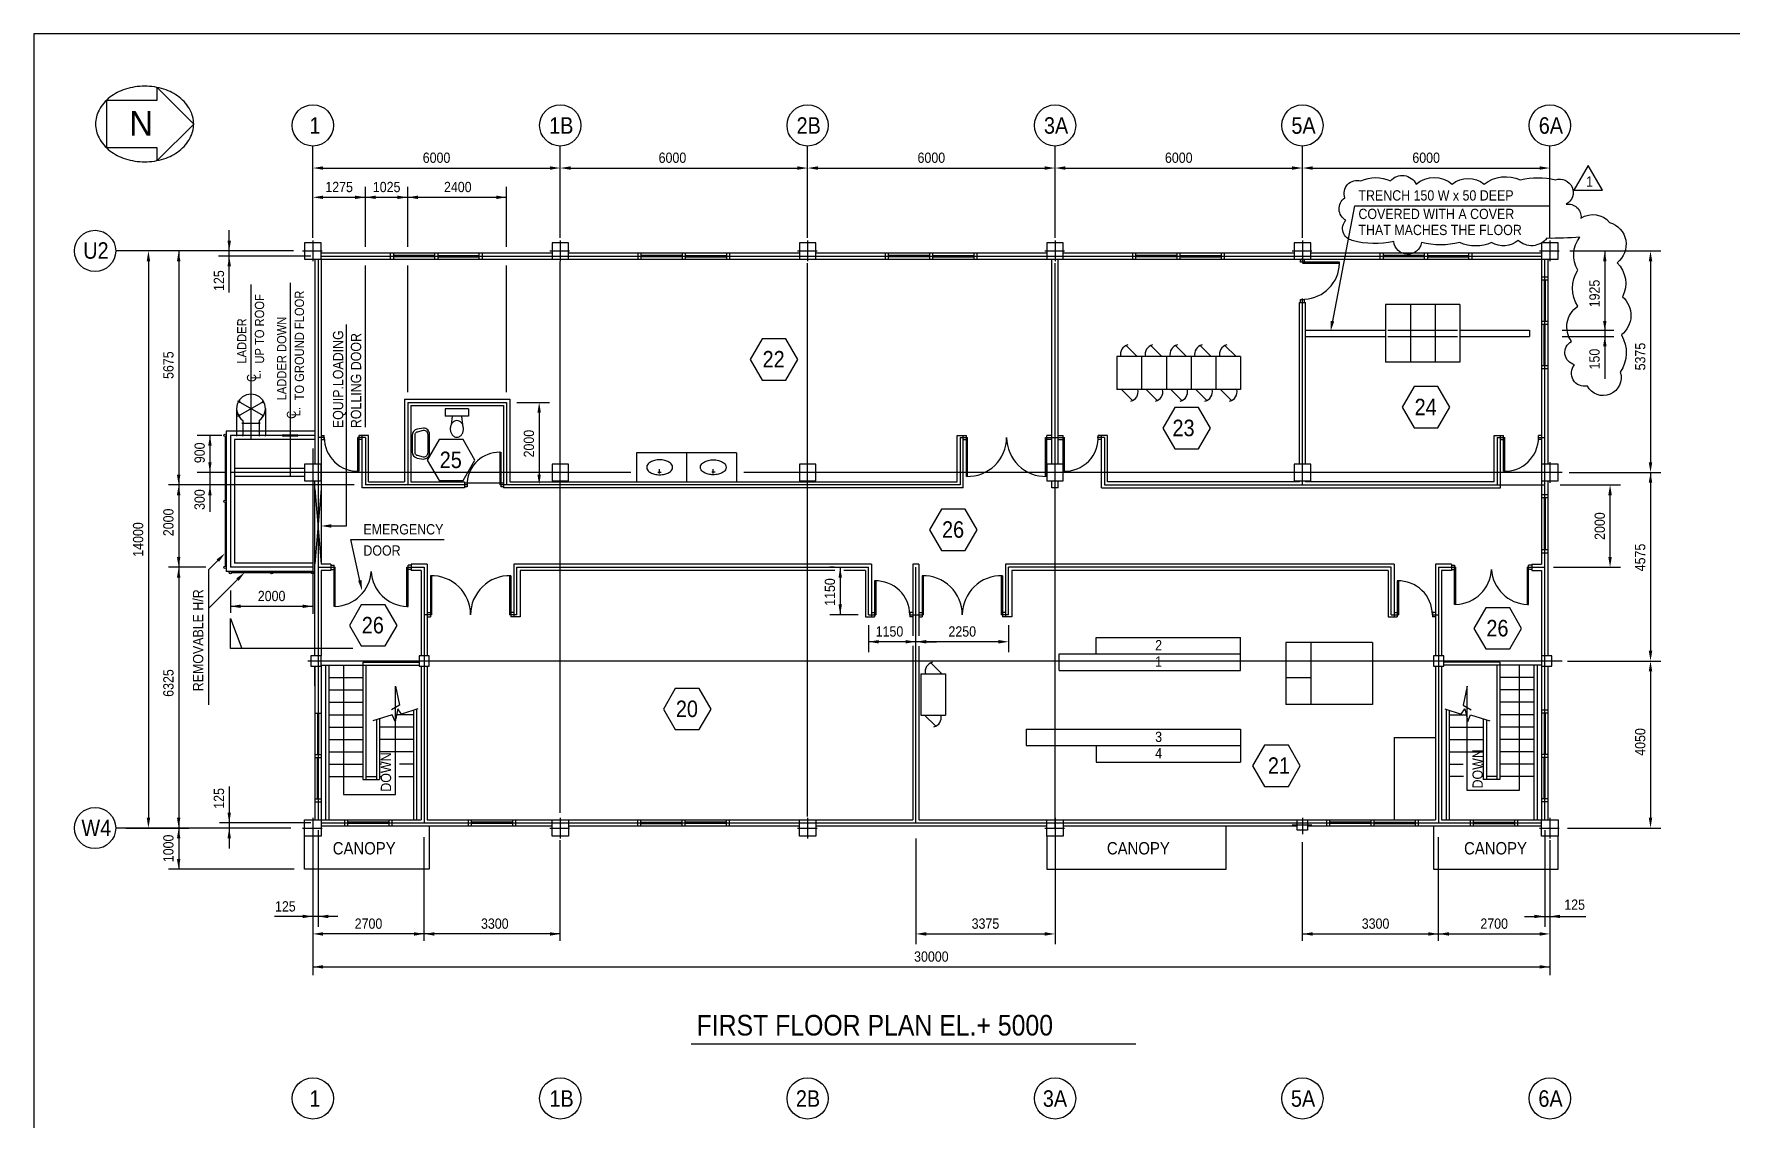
# Model space of a CAD drawing. Extents: x 300 to 83919, y 300 to 58945.
# Drawn here: x 300 to 41459, y 32621 to 58945 of the extents above; entities that cross this region are included whole.
import ezdxf
from ezdxf.enums import TextEntityAlignment as Align

# ---------------------------------------------------------------- set-up
doc = ezdxf.new("R2010")
doc.units = 0
doc.header["$LTSCALE"] = 1000
for name, pattern in [('CENTER', [0]), ('CENTER2', [0]), ('HIDDEN', [0]), ('PHANTOM', [0])]:
    doc.linetypes.add(name, pattern=pattern)
doc.layers.get('0').update_dxf_attribs({"linetype": 'CONTINUOUS'})
for name, color, linetype in [('AS', 6, 'CENTER'), ('COL', 4, 'CONTINUOUS'), ('DIM', 2, 'CONTINUOUS'), ('DN', 4, 'CONTINUOUS'), ('FORM', 1, 'CONTINUOUS')]:
    doc.layers.add(name, color=color, linetype=linetype)

msp = doc.modelspace()

# ---------------------------------------------------------------- linework, layer by layer
at = {"color": 0}
for p, q in [((7264, 53631), (12864, 53631)), ((8951, 53481), (8951, 53631)), ((9026, 53481), (9026, 53631)), ((10026, 53571), (9026, 53571)), ((10026, 53541), (9026, 53541)), ((10026, 53481), (10026, 53631)), ((10101, 53481), (10101, 53631)), ((10101, 53571), (11101, 53571)), ((10101, 53541), (11101, 53541)), ((11101, 53481), (11101, 53631)), ((11176, 53481), (11176, 53631)), ((13264, 53631), (18864, 53631)), ((14951, 53481), (14951, 53631)), ((15026, 53481), (15026, 53631)), ((16026, 53571), (15026, 53571)), ((16026, 53541), (15026, 53541)), ((16026, 53481), (16026, 53631)), ((16101, 53481), (16101, 53631)), ((16101, 53571), (17101, 53571)), ((16101, 53541), (17101, 53541)), ((17101, 53481), (17101, 53631)), ((17176, 53481), (17176, 53631)), ((19264, 53631), (24864, 53631)), ((20951, 53481), (20951, 53631)), ((21026, 53481), (21026, 53631)), ((22026, 53571), (21026, 53571)), ((22026, 53541), (21026, 53541)), ((22026, 53481), (22026, 53631)), ((22101, 53481), (22101, 53631)), ((22101, 53571), (23101, 53571)), ((22101, 53541), (23101, 53541)), ((23101, 53481), (23101, 53631)), ((23176, 53481), (23176, 53631)), ((25264, 53631), (30864, 53631)), ((26951, 53481), (26951, 53631)), ((27026, 53481), (27026, 53631)), ((28026, 53571), (27026, 53571)), ((28026, 53541), (27026, 53541)), ((28026, 53481), (28026, 53631)), ((28101, 53481), (28101, 53631)), ((28101, 53571), (29101, 53571)), ((28101, 53541), (29101, 53541)), ((29101, 53481), (29101, 53631)), ((29176, 53481), (29176, 53631)), ((31264, 53631), (36864, 53631)), ((32951, 53481), (32951, 53631)), ((33026, 53481), (33026, 53631)), ((34026, 53571), (33026, 53571)), ((34026, 53541), (33026, 53541)), ((34026, 53481), (34026, 53631)), ((34101, 53481), (34101, 53631)), ((34101, 53571), (35101, 53571)), ((34101, 53541), (35101, 53541)), ((35101, 53481), (35101, 53631)), ((35176, 53481), (35176, 53631)), ((7114, 53481), (7114, 48506)), ((7264, 53481), (7264, 46081)), ((7264, 53481), (12864, 53481)), ((13264, 53481), (18864, 53481)), ((19264, 53481), (24864, 53481)), ((24989, 48506), (24989, 53481)), ((25139, 48506), (25139, 53481)), ((25264, 53481), (30864, 53481)), ((31014, 53406), (31014, 53481)), ((31964, 53406), (31014, 53406)), ((31964, 53376), (31064, 53376)), ((31114, 53406), (31114, 53481)), ((31264, 53481), (36864, 53481)), ((31964, 53376), (31964, 53406)), ((36864, 53481), (36864, 46081)), ((37014, 53481), (37014, 48506)), ((37014, 53043), (36864, 53043)), ((37014, 52968), (36864, 52968)), ((36924, 52968), (36924, 51968)), ((36954, 52968), (36954, 51968)), ((30989, 52431), (31139, 52431)), ((30989, 48506), (30989, 52431)), ((31014, 52431), (31014, 52506)), ((31014, 52506), (31114, 52506)), ((31114, 52431), (31114, 52506)), ((31139, 48506), (31139, 52431)), ((33082, 52381), (33082, 50981)), ((34882, 52381), (33082, 52381)), ((33682, 52381), (33682, 50981)), ((34282, 52381), (34282, 50981)), ((34882, 52381), (34882, 50981)), ((37014, 51968), (36864, 51968)), ((37014, 51893), (36864, 51893)), ((36924, 50893), (36924, 51893)), ((36954, 50893), (36954, 51893)), ((31139, 51756), (33082, 51756)), ((31139, 51606), (33082, 51606)), ((34882, 51756), (36567, 51756)), ((34882, 51606), (36567, 51606)), ((36567, 51756), (36567, 51606)), ((29564, 51118), (26564, 51118)), ((26564, 51118), (26564, 50318)), ((27053, 51118), (26785, 51386)), ((27164, 51118), (27164, 50318)), ((27653, 51118), (27385, 51386)), ((27764, 51118), (27764, 50318)), ((28253, 51118), (27985, 51386)), ((28364, 51118), (28364, 50318)), ((28853, 51118), (28585, 51386)), ((28964, 51118), (28964, 50318)), ((29453, 51118), (29185, 51386)), ((29564, 51118), (29564, 50318)), ((34882, 50981), (33082, 50981)), ((37014, 50893), (36864, 50893)), ((37014, 50818), (36864, 50818)), ((29564, 50318), (26564, 50318)), ((26675, 50318), (26942, 50050)), ((27275, 50318), (27542, 50050)), ((27875, 50318), (28142, 50050)), ((28475, 50318), (28742, 50050)), ((29075, 50318), (29342, 50050)), ((9289, 50081), (9289, 48081)), ((9289, 50081), (11839, 50081)), ((9439, 49931), (9439, 48081)), ((9439, 49931), (11689, 49931)), ((10276, 49853), (10276, 49676)), ((10838, 49853), (10276, 49853)), ((10838, 49853), (10838, 49676)), ((11689, 49931), (11689, 47931)), ((11839, 50081), (11839, 48081)), ((10838, 49676), (10276, 49676)), ((10441, 49676), (10418, 49464)), ((10672, 49676), (10695, 49464)), ((4964, 49306), (4964, 45906)), ((7114, 49306), (4964, 49306)), ((6374, 49218), (6654, 49218)), ((6374, 49193), (6654, 49193)), ((7264, 49206), (7339, 49206)), ((7264, 49106), (7339, 49106)), ((7339, 49106), (7339, 49206)), ((8159, 48336), (8159, 49156)), ((8189, 48336), (8189, 49206)), ((8264, 49206), (8189, 49206)), ((8264, 49106), (8189, 49106)), ((8264, 47931), (8264, 49206)), ((8414, 49206), (8264, 49206)), ((8414, 48081), (8414, 49206)), ((22689, 48081), (22689, 49206)), ((22689, 49206), (22839, 49206)), ((22839, 47931), (22839, 49206)), ((22839, 49206), (22914, 49206)), ((22839, 49106), (22914, 49106)), ((22914, 48211), (22914, 49206)), ((22944, 48211), (22944, 49156)), ((24834, 48211), (24834, 49156)), ((24864, 48211), (24864, 49206)), ((24989, 49206), (24864, 49206)), ((24989, 49106), (24864, 49106)), ((25139, 49206), (25264, 49206)), ((25139, 49106), (25264, 49106)), ((25264, 48336), (25264, 49206)), ((25264, 49106), (25264, 49206)), ((25294, 48336), (25294, 49156)), ((26189, 49206), (26112, 49206)), ((26189, 49106), (26114, 49106)), ((26189, 47931), (26189, 49206)), ((26339, 49206), (26189, 49206)), ((26339, 48081), (26339, 49206)), ((35714, 48081), (35714, 49206)), ((35714, 49206), (35864, 49206)), ((35864, 47931), (35864, 49206)), ((35864, 49206), (35939, 49206)), ((35864, 49106), (35939, 49106)), ((35939, 48336), (35939, 49206)), ((35969, 48336), (35969, 49156)), ((36789, 49106), (36789, 49206)), ((36864, 49206), (36789, 49206)), ((36864, 49106), (36789, 49106)), ((11596, 48798), (11596, 48006)), ((11596, 48798), (11623, 48798)), ((11623, 48798), (11623, 47962)), ((17337, 48783), (14914, 48783)), ((14914, 48783), (14914, 48081)), ((16125, 48783), (16125, 48081)), ((17337, 48783), (17337, 48081)), ((15431, 48311), (15514, 48311)), ((15475, 48283), (15475, 48385)), ((16820, 48311), (16737, 48311)), ((16776, 48283), (16776, 48385)), ((7114, 43856), (7114, 48106)), ((10738, 47931), (8264, 47931)), ((8414, 48081), (9289, 48081)), ((9439, 48081), (10738, 48081)), ((10738, 48081), (10738, 47931)), ((11596, 48050), (10738, 48050)), ((10804, 47962), (10738, 47962)), ((10804, 48072), (10804, 47962)), ((11689, 48050), (11623, 48050)), ((11689, 47962), (11623, 47962)), ((22839, 47931), (11689, 47931)), ((11839, 48081), (22689, 48081)), ((24989, 47931), (24989, 48106)), ((25139, 47931), (24989, 47931)), ((25139, 47931), (25139, 48106)), ((26189, 47931), (35864, 47931)), ((30989, 48081), (26339, 48081)), ((30989, 48081), (30989, 48106)), ((31139, 48081), (31139, 48106)), ((35714, 48081), (31139, 48081)), ((37014, 47767), (36864, 47767)), ((37014, 48106), (37014, 43856)), ((37014, 47692), (36864, 47692)), ((36924, 47692), (36924, 46427)), ((36954, 47692), (36954, 46427)), ((37014, 46427), (36864, 46427)), ((37014, 46352), (36864, 46352)), ((7064, 45906), (4964, 45906)), ((7503, 46081), (7264, 46081)), ((7264, 45931), (7264, 43856)), ((7503, 45931), (7264, 45931)), ((7503, 46081), (7503, 45931)), ((7503, 46056), (7578, 46056)), ((7503, 45956), (7578, 45956)), ((7578, 45056), (7578, 46056)), ((7608, 45056), (7608, 46006)), ((9345, 45056), (9345, 46006)), ((9375, 45056), (9375, 46056)), ((9450, 46056), (9375, 46056)), ((9450, 45956), (9375, 45956)), ((9450, 46081), (9450, 45931)), ((9839, 46081), (9450, 46081)), ((9689, 45931), (9450, 45931)), ((9689, 45931), (9689, 43856)), ((9839, 46081), (9839, 43856)), ((9914, 45800), (9914, 44806)), ((9944, 45801), (9944, 44856)), ((11834, 45801), (11834, 44856)), ((11864, 45800), (11864, 44806)), ((20614, 46081), (11939, 46081)), ((11939, 46081), (11939, 44806)), ((12089, 45931), (12089, 44806)), ((19724, 45931), (12089, 45931)), ((20464, 45931), (19940, 45931)), ((20464, 45931), (20464, 44806)), ((20614, 46081), (20614, 44806)), ((21614, 46081), (21614, 44341)), ((21764, 46081), (21614, 46081)), ((21764, 46081), (21764, 44341)), ((21839, 45800), (21839, 44806)), ((21869, 45801), (21869, 44856)), ((23759, 45801), (23759, 44856)), ((23789, 45800), (23789, 44806)), ((33289, 46081), (23864, 46081)), ((23864, 46081), (23864, 44806)), ((33139, 45931), (24014, 45931)), ((24014, 45931), (24014, 44806)), ((33139, 45931), (33139, 44806)), ((33289, 46081), (33289, 44806)), ((34289, 46081), (34289, 43856)), ((34678, 46081), (34289, 46081)), ((34439, 45931), (34439, 43856)), ((34678, 45931), (34439, 45931)), ((34678, 46081), (34678, 45931)), ((34678, 46056), (34753, 46056)), ((34678, 45956), (34753, 45956)), ((34753, 45106), (34753, 46056)), ((34753, 46056), (34753, 45956)), ((34783, 45106), (34783, 46006)), ((36520, 45106), (36520, 46006)), ((36550, 45106), (36550, 46056)), ((36625, 46056), (36550, 46056)), ((36625, 45956), (36550, 45956)), ((36625, 46081), (36864, 46081)), ((36625, 46081), (36625, 45931)), ((36625, 45931), (36864, 45931)), ((36864, 45931), (36864, 43856)), ((20689, 45675), (20689, 44806)), ((20719, 45676), (20719, 44856)), ((33364, 45675), (33364, 44806)), ((33394, 45676), (33394, 44856)), ((7608, 45056), (7578, 45056)), ((9345, 45056), (9375, 45056)), ((9839, 44906), (9914, 44906)), ((11939, 44906), (11864, 44906)), ((20614, 44906), (20689, 44906)), ((21614, 44906), (21539, 44906)), ((21539, 44906), (21539, 44806)), ((21764, 44906), (21839, 44906)), ((23864, 44906), (23789, 44906)), ((33289, 44906), (33364, 44906)), ((34214, 44906), (34214, 44806)), ((34289, 44906), (34214, 44906)), ((34783, 45106), (34753, 45106)), ((36520, 45106), (36550, 45106)), ((9839, 44806), (9914, 44806)), ((11939, 44806), (11864, 44806)), ((12089, 44806), (11939, 44806)), ((20464, 44806), (20614, 44806)), ((20614, 44806), (20689, 44806)), ((21614, 44806), (21539, 44806)), ((21764, 44806), (21839, 44806)), ((23864, 44806), (23789, 44806)), ((24014, 44806), (23864, 44806)), ((33139, 44806), (33289, 44806)), ((33289, 44806), (33364, 44806)), ((34289, 44806), (34214, 44806)), ((21614, 44100), (21614, 39881)), ((21764, 44096), (21764, 39881)), ((26064, 44306), (29564, 44306)), ((26064, 43906), (26064, 44306)), ((29564, 43506), (29564, 44306)), ((32764, 44178), (30664, 44178)), ((30664, 44178), (30664, 42678)), ((31264, 44178), (31264, 42678)), ((32764, 44178), (32764, 42678)), ((7264, 43631), (9639, 43631)), ((7374, 43631), (7374, 39881)), ((7449, 43631), (7449, 39881)), ((8274, 43706), (8274, 40856)), ((8274, 43706), (9639, 43706)), ((8349, 43631), (8349, 40856)), ((22318, 43418), (22051, 43686)), ((25164, 43506), (25164, 43906)), ((25164, 43906), (29564, 43906)), ((35854, 43706), (34489, 43706)), ((36864, 43631), (34489, 43631)), ((35779, 43631), (35779, 40856)), ((35854, 43706), (35854, 40856)), ((36679, 43631), (36679, 39881)), ((36754, 43631), (36754, 39881)), ((7114, 43606), (7114, 39881)), ((7114, 43131), (7114, 43606)), ((7264, 43606), (7264, 39881)), ((7449, 43331), (8274, 43331)), ((9689, 43606), (9689, 39881)), ((9839, 43606), (9839, 39881)), ((21810, 43418), (22410, 43418)), ((21810, 43418), (21810, 42418)), ((22410, 43418), (22410, 42418)), ((25164, 43506), (29564, 43506)), ((31264, 43328), (30664, 43328)), ((34289, 43606), (34289, 39881)), ((34439, 43606), (34439, 39881)), ((36679, 43331), (35854, 43331)), ((36864, 43606), (36864, 39881)), ((37014, 43606), (37014, 39881)), ((7449, 43031), (8274, 43031)), ((36679, 43031), (35854, 43031)), ((7114, 42468), (7264, 42468)), ((7174, 42468), (7174, 41468)), ((7204, 42468), (7204, 41468)), ((7449, 42731), (8274, 42731)), ((7449, 42431), (8274, 42431)), ((9504, 42431), (9092, 42431)), ((9504, 42537), (9504, 39881)), ((9579, 42562), (9579, 39881)), ((21810, 42418), (22410, 42418)), ((21901, 42418), (22169, 42150)), ((32764, 42678), (30664, 42678)), ((34549, 42562), (34549, 39881)), ((34624, 42537), (34624, 39881)), ((34624, 42431), (35036, 42431)), ((36679, 42731), (35854, 42731)), ((36679, 42431), (35854, 42431)), ((37014, 42543), (36864, 42543)), ((37014, 42468), (36864, 42468)), ((36924, 42468), (36924, 41468)), ((36954, 42468), (36954, 41468)), ((7449, 42131), (8274, 42131)), ((8604, 42309), (8604, 40856)), ((8679, 42332), (8679, 40856)), ((9504, 42131), (8679, 42131)), ((24364, 42081), (29564, 42081)), ((24364, 42081), (24364, 41681)), ((29564, 42081), (29564, 41281)), ((34624, 42131), (35449, 42131)), ((35449, 42332), (35449, 40856)), ((35524, 42309), (35524, 40856)), ((36679, 42131), (35854, 42131)), ((7449, 41831), (8274, 41831)), ((9504, 41831), (8679, 41831)), ((24364, 41681), (29564, 41681)), ((26064, 41681), (26064, 41281)), ((33289, 41881), (33289, 39881)), ((33289, 41881), (34289, 41881)), ((34624, 41831), (35449, 41831)), ((36679, 41831), (35854, 41831)), ((7114, 41468), (7264, 41468)), ((7114, 41393), (7264, 41393)), ((7174, 40393), (7174, 41393)), ((7204, 40393), (7204, 41393)), ((7449, 41531), (8274, 41531)), ((7449, 41231), (8274, 41231)), ((9504, 41531), (8679, 41531)), ((8727, 41231), (8679, 41231)), ((9504, 41231), (9163, 41231)), ((26064, 41281), (29564, 41281)), ((34624, 41531), (35449, 41531)), ((34624, 41231), (34962, 41231)), ((35408, 41231), (35449, 41231)), ((36679, 41531), (35854, 41531)), ((36679, 41231), (35854, 41231)), ((37014, 41468), (36864, 41468)), ((37014, 41393), (36864, 41393)), ((36924, 40393), (36924, 41393)), ((36954, 40393), (36954, 41393)), ((7449, 40931), (8274, 40931)), ((8274, 40856), (8679, 40856)), ((8349, 40931), (8604, 40931)), ((8679, 40931), (8724, 40931)), ((9152, 40931), (9504, 40931)), ((34971, 40931), (34624, 40931)), ((35449, 40931), (35408, 40931)), ((35854, 40856), (35449, 40856)), ((35779, 40931), (35524, 40931)), ((36679, 40931), (35854, 40931)), ((7114, 40393), (7264, 40393)), ((37014, 40393), (36864, 40393)), ((7114, 40318), (7264, 40318)), ((37014, 40318), (36864, 40318)), ((7264, 39881), (9689, 39881)), ((7264, 39731), (12864, 39731)), ((7839, 39731), (7839, 39881)), ((7914, 39731), (7914, 39881)), ((8914, 39821), (7914, 39821)), ((8914, 39791), (7914, 39791)), ((8914, 39731), (8914, 39881)), ((8989, 39731), (8989, 39881)), ((9839, 39881), (12864, 39881)), ((10839, 39731), (10839, 39881)), ((10914, 39731), (10914, 39881)), ((11914, 39821), (10914, 39821)), ((11914, 39791), (10914, 39791)), ((11914, 39731), (11914, 39881)), ((11989, 39731), (11989, 39881)), ((13264, 39881), (18864, 39881)), ((13264, 39731), (18864, 39731)), ((14947, 39731), (14947, 39881)), ((15022, 39731), (15022, 39881)), ((15022, 39821), (16022, 39821)), ((15022, 39791), (16022, 39791)), ((16022, 39731), (16022, 39881)), ((16097, 39731), (16097, 39881)), ((17097, 39821), (16097, 39821)), ((17097, 39791), (16097, 39791)), ((17097, 39731), (17097, 39881)), ((17172, 39731), (17172, 39881)), ((19264, 39881), (21614, 39881)), ((19264, 39731), (24864, 39731)), ((21764, 39881), (24864, 39881)), ((25264, 39881), (30939, 39881)), ((25264, 39731), (30939, 39731)), ((31189, 39881), (34289, 39881)), ((31189, 39731), (36864, 39731)), ((31657, 39731), (31657, 39881)), ((31732, 39731), (31732, 39881)), ((32732, 39821), (31732, 39821)), ((32732, 39791), (31732, 39791)), ((32732, 39731), (32732, 39881)), ((32807, 39731), (32807, 39881)), ((32807, 39821), (33807, 39821)), ((32807, 39791), (33807, 39791)), ((33807, 39731), (33807, 39881)), ((33882, 39731), (33882, 39881)), ((34439, 39881), (36864, 39881)), ((35139, 39731), (35139, 39881)), ((35214, 39731), (35214, 39881)), ((35214, 39821), (36214, 39821)), ((35214, 39791), (36214, 39791)), ((36214, 39731), (36214, 39881)), ((36289, 39731), (36289, 39881))]:
    msp.add_line(p, q, dxfattribs=at)
at = {"color": 0, "linetype": 'HIDDEN'}
for p, q in [((33136, 51756), (34824, 51756)), ((33136, 51606), (34824, 51606)), ((5880, 49673), (5248, 50038)), ((5248, 49673), (5880, 50038)), ((5164, 49106), (5164, 46106)), ((7114, 49106), (5164, 49106)), ((6864, 48406), (5164, 48406)), ((6864, 48206), (5164, 48206)), ((7064, 46106), (5164, 46106))]:
    msp.add_line(p, q, dxfattribs=at)
at = {"color": 0, "linetype": 'CENTER2'}
for p, q in [((4934, 49176), (4934, 47636)), ((4934, 47576), (4934, 46036)), ((5094, 45876), (7034, 45876))]:
    msp.add_line(p, q, dxfattribs=at)
at = {"color": 0}
msp.add_lwpolyline([(37993, 55755), (37646, 55155), (38339, 55155)], close=True, dxfattribs=at)
for points in [[(37973, 50404, -0.720913), (37663, 50920, -0.681987), (37586, 51487, -0.414411), (37740, 52338, -0.296908), (37740, 53214, -0.31078), (37792, 54013, -0.021714), (36992, 53987, -0.440783), (36296, 53936, -0.322667), (35651, 53884, -0.214491), (34877, 53884, -0.120188), (33949, 53884, -0.881508), (33278, 53910, -0.128754), (32272, 53936, -0.592503), (32118, 54425, -0.56311), (32092, 54967, -0.612438), (32479, 55379, -0.232198), (33201, 55379, -0.543335), (33820, 55302, -0.362717), (34697, 55302, -0.355725), (35471, 55302, -0.281177), (36348, 55405, -0.123933), (37199, 55405, -0.925204), (37457, 54812, 4.016388)], [(37457, 54812, -0.502385), (37818, 54477, -0.379286), (38514, 54374, -0.610315), (38695, 53394, -0.330073), (38824, 52570, -0.470892), (38798, 51642, -0.29153), (38772, 50740, -0.91797), (37973, 50404, -0.245949)], [(5274, 50052), (5292, 50042, 0.0312), (5267, 49998), (5249, 50008)], [(5854, 50052), (5836, 50042, -0.0312), (5861, 49998), (5879, 50008)], [(5274, 49659), (5292, 49669, -0.0312), (5267, 49713), (5249, 49703)], [(5854, 49659), (5836, 49669, 0.0312), (5861, 49713), (5879, 49703)], [(9546, 49241, -0.293725), (9606, 49296), (9745, 49336, -0.414214), (9850, 49231), (9850, 48781, -0.414214), (9745, 48676), (9606, 48715, -0.293725), (9546, 48770), (9546, 49241)]]:
    msp.add_lwpolyline(points, format="xyb", dxfattribs=at)
for points in [[(10716, 49363, 0.078773), (10704, 49443, 0.088026), (10670, 49507, 0.105317), (10616, 49551, 0.121958), (10557, 49566, 0.121958), (10498, 49551, 0.105317), (10444, 49507, 0.088026), (10410, 49443, 0.078773), (10397, 49363, 0.078773), (10410, 49283, 0.088026), (10444, 49219, 0.105317), (10498, 49175, 0.121958), (10557, 49160, 0.121958), (10616, 49175, 0.105317), (10670, 49219, 0.088026), (10704, 49283, 0.078773)], [(9745, 49381), (9596, 49355, 0.36571), (9471, 49207), (9471, 48804, 0.36571), (9596, 48656), (9745, 48631, 0.414214), (9895, 48781), (9895, 49231, 0.414214)], [(15475, 48613, 0.05879), (15350, 48598, 0.072376), (15254, 48560, 0.106624), (15183, 48495, 0.15677), (15162, 48432, 0.15677), (15183, 48369, 0.106624), (15254, 48304, 0.072376), (15350, 48266, 0.05879), (15475, 48251, 0.05879), (15601, 48266, 0.072376), (15696, 48304, 0.106624), (15767, 48369, 0.15677), (15788, 48432, 0.15677), (15767, 48495, 0.106624), (15696, 48560, 0.072376), (15601, 48598, 0.05879)], [(16776, 48613, -0.05879), (16901, 48598, -0.072376), (16997, 48560, -0.106624), (17068, 48495, -0.15677), (17089, 48432, -0.15677), (17068, 48369, -0.106624), (16997, 48304, -0.072376), (16901, 48266, -0.05879), (16776, 48251, -0.05879), (16650, 48266, -0.072376), (16555, 48304, -0.106624), (16483, 48369, -0.15677), (16463, 48432, -0.15677), (16483, 48495, -0.106624), (16555, 48560, -0.072376), (16650, 48598, -0.05879)]]:
    msp.add_lwpolyline(points, format="xyb", close=True, dxfattribs=at)
for points in [[(9607, 42571), (9217, 42442), (9122, 42571), (9057, 42269), (8991, 42427), (8519, 42283)], [(34521, 42571), (34910, 42442), (35006, 42571), (35071, 42269), (35137, 42427), (35609, 42283)], [(9889, 39731), (9889, 38681), (6864, 38681), (6864, 39481)], [(24864, 39481), (24864, 38681), (29214, 38681), (29214, 39731)], [(34239, 39731), (34239, 38681), (37264, 38681), (37264, 39481)]]:
    msp.add_lwpolyline(points, dxfattribs=at)
for centre in [(4934, 49206), (4934, 47606), (4934, 46006), (5064, 45876), (6064, 45876), (7064, 45876)]:
    msp.add_circle(centre, 30, dxfattribs=at)
for centre, radius, start, end in [((31064, 53406), 900, 273.1847, 358.0898), ((26886, 51171), 237, 103.6592, 192.8142), ((27486, 51171), 237, 103.6592, 192.8142), ((28086, 51171), 237, 103.6592, 192.8142), ((28686, 51171), 237, 103.6592, 192.8142), ((29286, 51171), 237, 103.6592, 192.8142), ((26842, 50265), 237, 283.6592, 12.8142), ((27442, 50265), 237, 283.6592, 12.8142), ((28042, 50265), 237, 283.6592, 12.8142), ((28642, 50265), 237, 283.6592, 12.8142), ((29242, 50265), 237, 283.6592, 12.8142), ((8159, 49156), 820, 180, 272.0967), ((22944, 49156), 945, 268.1808, 0), ((24834, 49156), 945, 180, 271.8192), ((25294, 49156), 820, 267.9033, 3.4958), ((35969, 49156), 820, 267.9033, 360), ((11596, 48006), 792, 90, 175.2198), ((7578, 45956), 900, 271.9102, 356.8153), ((9375, 45956), 900, 183.1847, 268.0898), ((9944, 44856), 945, 360, 91.8192), ((11834, 44856), 945, 88.1808, 180), ((21869, 44856), 945, 360, 91.8192), ((23759, 44856), 945, 88.1808, 180), ((34753, 46006), 900, 271.9102, 356.8153), ((36550, 46006), 900, 183.1847, 268.0898), ((20719, 44856), 820, 0, 92.0967), ((33394, 44856), 820, 0, 92.0967), ((22151, 43471), 237, 103.6592, 192.8142), ((22068, 42365), 237, 283.6592, 12.8142)]:
    msp.add_arc(centre, radius, start, end, dxfattribs=at)
at = {"layer": 'AS', "color": 0}
for p, q in [((7064, 53931), (7064, 53431)), ((13064, 53931), (13064, 53431)), ((19064, 53931), (19064, 53431)), ((25064, 53931), (25064, 53431)), ((31064, 53931), (31064, 53431)), ((37064, 53931), (37064, 53431)), ((37064, 53931), (37064, 53431)), ((6814, 53681), (7292, 53681)), ((7264, 53556), (36864, 53556)), ((12814, 53681), (13292, 53681)), ((18814, 53681), (19292, 53681)), ((24814, 53681), (25292, 53681)), ((30814, 53681), (31292, 53681)), ((36814, 53681), (37292, 53681)), ((36814, 53681), (37292, 53681)), ((7189, 53481), (7189, 39881)), ((13064, 40050), (13064, 53427)), ((19064, 39963), (19064, 53381)), ((25064, 39681), (25064, 53381)), ((31064, 53401), (31064, 53506)), ((36939, 39881), (36939, 53481)), ((5564, 52868), (5564, 49109)), ((6514, 52907), (6514, 48209)), ((31064, 48006), (31064, 52531)), ((5214, 49856), (5214, 49206)), ((5914, 49856), (5914, 49206)), ((9364, 50006), (9364, 48006)), ((9364, 50006), (11764, 50006)), ((11764, 50006), (11764, 48006)), ((5364, 49568), (5364, 49206)), ((5364, 49506), (5764, 49506)), ((5764, 49568), (5764, 49206)), ((7339, 49156), (7189, 49156)), ((8339, 49156), (8159, 49156)), ((8339, 49156), (8339, 48006)), ((22764, 49156), (22764, 48006)), ((22764, 49156), (22944, 49156)), ((24834, 49156), (25294, 49156)), ((26264, 49156), (26084, 49156)), ((26264, 49156), (26264, 48006)), ((35789, 49156), (35789, 48006)), ((35789, 49156), (35969, 49156)), ((36789, 49156), (36939, 49156)), ((7064, 48885), (7064, 44876)), ((14776, 48306), (5064, 48306)), ((37363, 48306), (17517, 48306)), ((37064, 48556), (37064, 48056)), ((10804, 48006), (8339, 48006)), ((22764, 48006), (11596, 48006)), ((26264, 48006), (36939, 48006)), ((7189, 46006), (7608, 46006)), ((9345, 46006), (9764, 46006)), ((9764, 46006), (9764, 39806)), ((12014, 46006), (20539, 46006)), ((12014, 44856), (12014, 46006)), ((20539, 44856), (20539, 46006)), ((21689, 39806), (21689, 46006)), ((23939, 44856), (23939, 46006)), ((33214, 46006), (23939, 46006)), ((33214, 44856), (33214, 46006)), ((34364, 46006), (34364, 39806)), ((34364, 46006), (34783, 46006)), ((36517, 46006), (36939, 46006)), ((9944, 44856), (9764, 44856)), ((12014, 44856), (11834, 44856)), ((20539, 44856), (20719, 44856)), ((21539, 44856), (21869, 44856)), ((23939, 44856), (23759, 44856)), ((33214, 44856), (33394, 44856)), ((34214, 44856), (34364, 44856)), ((37366, 43731), (6940, 43731)), ((7064, 39931), (7064, 39431)), ((13064, 39931), (13064, 39431)), ((19064, 39931), (19064, 39431)), ((25064, 39931), (25064, 39431)), ((31064, 39931), (31064, 39533)), ((37064, 39931), (37064, 39431)), ((6814, 39681), (7292, 39681)), ((7264, 39806), (36864, 39806)), ((12814, 39681), (13292, 39681)), ((18814, 39681), (19292, 39681)), ((24814, 39681), (25292, 39681)), ((30814, 39756), (31292, 39756)), ((36814, 39681), (37292, 39681))]:
    msp.add_line(p, q, dxfattribs=at)
at = {"layer": 'AS', "color": 0, "linetype": 'CENTER2'}
for p, q in [((5064, 49206), (5064, 46006)), ((7114, 49206), (5064, 49206)), ((7064, 46006), (5064, 46006))]:
    msp.add_line(p, q, dxfattribs=at)
at = {"layer": 'COL', "color": 0}
for points in [[(6864, 53881), (6864, 53481), (7264, 53481), (7264, 53881)], [(12864, 53881), (12864, 53481), (13264, 53481), (13264, 53881)], [(18864, 53881), (18864, 53481), (19264, 53481), (19264, 53881)], [(24864, 53881), (24864, 53481), (25264, 53481), (25264, 53881)], [(30864, 53881), (30864, 53481), (31264, 53481), (31264, 53881)], [(36864, 53881), (36864, 53481), (37264, 53481), (37264, 53881)], [(6864, 48506), (6864, 48106), (7264, 48106), (7264, 48506)], [(12864, 48506), (12864, 48106), (13264, 48106), (13264, 48506)], [(18864, 48506), (18864, 48106), (19264, 48106), (19264, 48506)], [(24864, 48506), (24864, 48106), (25264, 48106), (25264, 48506)], [(30864, 48506), (30864, 48106), (31264, 48106), (31264, 48506)], [(36864, 48506), (36864, 48106), (37264, 48106), (37264, 48506)], [(7014, 43856), (7014, 43606), (7264, 43606), (7264, 43856)], [(9639, 43856), (9639, 43606), (9889, 43606), (9889, 43856)], [(34239, 43856), (34239, 43606), (34489, 43606), (34489, 43856)], [(36864, 43856), (36864, 43606), (37114, 43606), (37114, 43856)], [(6864, 39481), (6864, 39881), (7264, 39881), (7264, 39481)], [(12864, 39481), (12864, 39881), (13264, 39881), (13264, 39481)], [(18864, 39481), (18864, 39881), (19264, 39881), (19264, 39481)], [(24864, 39481), (24864, 39881), (25264, 39881), (25264, 39481)], [(30939, 39631), (30939, 39881), (31189, 39881), (31189, 39631)], [(36864, 39481), (36864, 39881), (37264, 39881), (37264, 39481)]]:
    msp.add_lwpolyline(points, close=True, dxfattribs=at)
at = {"layer": 'DIM', "color": 0}
for p, q in [((7064, 54002), (7064, 56226)), ((13064, 54002), (13064, 56226)), ((19064, 54002), (19064, 56226)), ((25064, 54002), (25064, 56226)), ((31064, 54002), (31064, 56226)), ((37064, 54002), (37064, 56226)), ((7314, 55692), (12814, 55692)), ((13314, 55692), (18814, 55692)), ((19314, 55692), (24814, 55692)), ((25314, 55692), (30814, 55692)), ((31314, 55692), (36814, 55692)), ((8339, 53780), (8339, 55232)), ((9364, 53780), (9364, 55232)), ((11764, 53780), (11764, 55232)), ((7314, 54982), (11764, 54982)), ((31793, 51937), (32338, 54778)), ((32338, 54778), (37064, 54778)), ((5036, 52672), (5036, 54181)), ((6593, 53681), (2282, 53681)), ((3810, 53681), (3810, 38681)), ((7014, 53556), (4779, 53556)), ((37545, 53681), (39755, 53681)), ((38396, 53681), (38396, 50578)), ((3076, 53431), (3076, 39931)), ((39505, 53431), (39505, 48556)), ((7884, 47009), (7884, 51893)), ((37365, 51756), (38616, 51756)), ((37365, 51606), (38616, 51606)), ((12014, 50006), (12803, 50006)), ((12553, 49756), (12553, 48256)), ((4855, 49206), (4258, 49206)), ((4568, 49206), (4568, 47353)), ((4926, 48306), (4258, 48306)), ((37536, 48306), (39755, 48306)), ((39505, 48306), (39505, 43981)), ((8068, 48006), (3560, 48006)), ((7264, 47913), (7114, 46088)), ((7114, 47913), (7264, 46088)), ((37314, 48006), (38774, 48006)), ((38524, 46256), (38524, 47756)), ((7514, 47009), (7884, 47009)), ((7988, 46678), (10247, 46678)), ((8204, 45687), (7988, 46678)), ((4757, 46169), (4532, 45943)), ((4471, 46006), (3560, 46006)), ((4532, 45943), (4532, 42666)), ((5237, 45709), (4532, 45003)), ((19704, 46006), (19603, 46006)), ((19853, 46006), (19853, 44856)), ((37156, 46006), (38774, 46006)), ((5064, 45444), (5064, 44900)), ((5064, 45060), (7064, 45060)), ((5065, 44036), (5065, 44764)), ((5065, 44764), (5341, 44036)), ((20289, 44856), (19603, 44856)), ((20539, 44606), (20539, 43950)), ((23939, 44606), (23939, 43950)), ((23689, 44200), (20539, 44200)), ((21939, 44200), (22189, 44200)), ((8030, 44036), (5065, 44036)), ((36317, 43631), (36317, 40591)), ((37489, 43731), (39755, 43731)), ((39505, 43481), (39505, 39931)), ((35055, 43122), (34958, 42663)), ((35055, 40591), (35055, 43122)), ((34958, 42663), (35152, 42549)), ((5036, 40689), (5036, 39181)), ((36317, 40591), (35055, 40591)), ((6530, 39681), (2282, 39681)), ((2532, 39681), (4060, 39681)), ((7014, 39806), (4799, 39806)), ((7064, 39680), (7064, 36108)), ((7189, 39631), (7189, 37287)), ((36939, 39631), (36939, 37287)), ((37489, 39681), (39755, 39681)), ((9764, 36941), (9764, 39462)), ((13064, 36941), (13064, 39385)), ((21689, 39431), (21689, 36862)), ((25064, 39452), (25064, 36862)), ((31064, 36941), (31064, 39337)), ((34364, 36941), (34364, 39462)), ((37064, 39386), (37064, 36108)), ((6614, 38681), (3560, 38681)), ((7673, 37537), (6130, 37537)), ((36448, 37537), (37940, 37537)), ((13064, 37112), (7314, 37112)), ((21939, 37112), (24814, 37112)), ((31064, 37112), (36814, 37112)), ((7064, 36313), (37064, 36313)), ((16240, 34447), (27023, 34447))]:
    msp.add_line(p, q, dxfattribs=at)
at = {"layer": 'DIM', "color": 0, "linetype": 'PHANTOM'}
for p, q in [((8339, 49406), (8339, 53331)), ((9364, 50256), (9364, 53331)), ((11764, 50256), (11764, 53331))]:
    msp.add_line(p, q, dxfattribs=at)
at = {"layer": 'DIM', "color": 0}
msp.add_lwpolyline([(2985, 57678, 0.077455), (2517, 57605, 0.087155), (2143, 57409, 0.105634), (1880, 57099, 0.123847), (1795, 56760, 0.123847), (1880, 56422, 0.105634), (2143, 56111, 0.087155), (2517, 55916, 0.077455), (2985, 55843, 0.077455), (3453, 55916, 0.087155), (3826, 56111, 0.105634), (4089, 56422, 0.123847), (4175, 56760, 0.123847), (4089, 57099, 0.105634), (3826, 57409, 0.087155), (3453, 57605, 0.077455)], format="xyb", close=True, dxfattribs=at)
for points in [[(3287, 57648), (4175, 56760), (3287, 55873), (3287, 56178), (2065, 56178), (2065, 57342), (3287, 57342)], [(17959, 51549), (17670, 51049), (17959, 50549), (18536, 50549), (18825, 51049), (18536, 51549)], [(33772, 50389), (33483, 49889), (33772, 49389), (34349, 49389), (34638, 49889), (34349, 50389)], [(27969, 49882), (27680, 49382), (27969, 48882), (28546, 48882), (28835, 49382), (28546, 49882)], [(10129, 49108), (9840, 48608), (10129, 48108), (10706, 48108), (10995, 48608), (10706, 49108)], [(22311, 47417), (22022, 46917), (22311, 46417), (22888, 46417), (23177, 46917), (22888, 47417)], [(8239, 45098), (7950, 44598), (8239, 44098), (8817, 44098), (9105, 44598), (8817, 45098)], [(35513, 45025), (35224, 44525), (35513, 44025), (36090, 44025), (36379, 44525), (36090, 45025)], [(15855, 43068), (15567, 42568), (15855, 42068), (16433, 42068), (16721, 42568), (16433, 43068)], [(30145, 41691), (29856, 41191), (30145, 40691), (30722, 40691), (31011, 41191), (30722, 41691)]]:
    msp.add_lwpolyline(points, close=True, dxfattribs=at)
msp.add_lwpolyline([(7811, 43631), (7811, 40491), (9072, 40491), (9072, 43122), (9169, 42663), (8975, 42549)], dxfattribs=at)
for centre, radius in [((7064, 56726), 500), ((13064, 56726), 500), ((19064, 56726), 500), ((25064, 56726), 500), ((31064, 56726), 500), ((37064, 56726), 500), ((1782, 53681), 500), ((6352, 49206), 25), ((6676, 49206), 25), ((1782, 39681), 500), ((7064, 33121), 500), ((13064, 33121), 500), ((19064, 33121), 500), ((25064, 33121), 500), ((31064, 33121), 500), ((37064, 33121), 500)]:
    msp.add_circle(centre, radius, dxfattribs=at)
for points in [[(7314, 55650), (7314, 55733), (7064, 55692)], [(12814, 55650), (12814, 55733), (13064, 55692)], [(13314, 55650), (13314, 55733), (13064, 55692)], [(18814, 55650), (18814, 55733), (19064, 55692)], [(19314, 55650), (19314, 55733), (19064, 55692)], [(24814, 55650), (24814, 55733), (25064, 55692)], [(25314, 55650), (25314, 55733), (25064, 55692)], [(30814, 55650), (30814, 55733), (31064, 55692)], [(31314, 55650), (31314, 55733), (31064, 55692)], [(36814, 55650), (36814, 55733), (37064, 55692)], [(7314, 55023), (7314, 54940), (7064, 54982)], [(8089, 55023), (8089, 54940), (8339, 54982)], [(8089, 55023), (8089, 54940), (8339, 54982)], [(8589, 55023), (8589, 54940), (8339, 54982)], [(9114, 55023), (9114, 54940), (9364, 54982)], [(9614, 55023), (9614, 54940), (9364, 54982)], [(11514, 55023), (11514, 54940), (11764, 54982)], [(4994, 53931), (5078, 53931), (5036, 53681)], [(3035, 53431), (3118, 53431), (3076, 53681)], [(3768, 53431), (3852, 53431), (3810, 53681)], [(4994, 53306), (5078, 53306), (5036, 53556)], [(38355, 53429), (38438, 53429), (38396, 53679)], [(39463, 53431), (39547, 53431), (39505, 53681)], [(31834, 51968), (31752, 51983), (31745, 51730)], [(38355, 51983), (38438, 51983), (38396, 51733)], [(38356, 51369), (38439, 51369), (38398, 51619)], [(12511, 49756), (12594, 49756), (12553, 50006)], [(4527, 48956), (4610, 48956), (4568, 49206)], [(3768, 48256), (3852, 48256), (3810, 48006)], [(4527, 48556), (4610, 48556), (4568, 48306)], [(12511, 48256), (12594, 48256), (12553, 48006)], [(39463, 48556), (39547, 48556), (39505, 48306)], [(39463, 48056), (39547, 48056), (39505, 48306)], [(3768, 47756), (3852, 47756), (3810, 48006)], [(4527, 47756), (4610, 47756), (4568, 48006)], [(38482, 47756), (38566, 47756), (38524, 48006)], [(7514, 46967), (7514, 47051), (7264, 47009)], [(3768, 46256), (3852, 46256), (3810, 46006)], [(4728, 46198), (4787, 46139), (4934, 46346)], [(38482, 46256), (38566, 46256), (38524, 46006)], [(3768, 45756), (3852, 45756), (3810, 46006)], [(5207, 45738), (5266, 45679), (5414, 45885)], [(8245, 45696), (8163, 45678), (8257, 45443)], [(19812, 45756), (19895, 45756), (19853, 46006)], [(5314, 45102), (5314, 45019), (5064, 45060)], [(6814, 45102), (6814, 45019), (7064, 45060)], [(19812, 45106), (19895, 45106), (19853, 44856)], [(20789, 44242), (20789, 44158), (20539, 44200)], [(21439, 44242), (21439, 44158), (21689, 44200)], [(21939, 44242), (21939, 44158), (21689, 44200)], [(23689, 44242), (23689, 44158), (23939, 44200)], [(39463, 43981), (39547, 43981), (39505, 43731)], [(39463, 43481), (39547, 43481), (39505, 43731)], [(3035, 39931), (3118, 39931), (3076, 39681)], [(3768, 39931), (3852, 39931), (3810, 39681)], [(4994, 40056), (5078, 40056), (5036, 39806)], [(39463, 39931), (39547, 39931), (39505, 39681)], [(3768, 39431), (3852, 39431), (3810, 39681)], [(4994, 39431), (5078, 39431), (5036, 39681)], [(3768, 38931), (3852, 38931), (3810, 38681)], [(6814, 37578), (6814, 37495), (7064, 37537)], [(7439, 37578), (7439, 37495), (7189, 37537)], [(36689, 37578), (36689, 37495), (36939, 37537)], [(37314, 37578), (37314, 37495), (37064, 37537)], [(7314, 37154), (7314, 37070), (7064, 37112)], [(9514, 37154), (9514, 37070), (9764, 37112)], [(10014, 37154), (10014, 37070), (9764, 37112)], [(12814, 37154), (12814, 37070), (13064, 37112)], [(21939, 37154), (21939, 37070), (21689, 37112)], [(24814, 37154), (24814, 37070), (25064, 37112)], [(31314, 37154), (31314, 37070), (31064, 37112)], [(34114, 37154), (34114, 37070), (34364, 37112)], [(34614, 37154), (34614, 37070), (34364, 37112)], [(36814, 37154), (36814, 37070), (37064, 37112)], [(7314, 36272), (7314, 36355), (7064, 36313)], [(36814, 36272), (36814, 36355), (37064, 36313)]]:
    msp.add_solid(points, dxfattribs=at)
at = {"layer": 'DN', "color": 0}
for centre in [(5364, 49506), (5764, 49506), (5214, 49206), (5364, 49206), (5764, 49206), (5914, 49206)]:
    msp.add_circle(centre, 12.5, dxfattribs=at)
msp.add_arc((5564, 49856), 350, 304.8499, 235.1501, dxfattribs=at)
at = {"layer": 'FORM', "color": 0}
for p, q in [((83652, 58945), (300, 58945)), ((300, 58945), (300, 300))]:
    msp.add_line(p, q, dxfattribs=at)

# ---------------------------------------------------------------- texts
at = {"layer": 'DIM', "color": 0}
msp.add_text('N', height=600, dxfattribs=at).set_placement((2610, 56477))
at = {"layer": 'DIM', "color": 0, "width": 0.9}
for s, height, p in [('1', 400, (6981, 56524)), ('1B', 400, (12795, 56524)), ('2B', 400, (18795, 56524)), ('3A', 400, (24795, 56524)), ('5A', 400, (30795, 56524)), ('6A', 400, (36795, 56524)), ('1', 250, (37944, 55240)), ('U2', 400, (1495, 53491)), ('22', 400, (17971, 50854)), ('24', 400, (33784, 49695)), ('23', 400, (27912, 49187)), ('25', 400, (10141, 48413)), ('26', 400, (22323, 46723)), ('26', 400, (8251, 44403)), ('26', 400, (35525, 44330)), ('20', 400, (15868, 42373)), ('21', 400, (30226, 40996)), ('W4', 400, (1452, 39485)), ('FIRST FLOOR PLAN EL.+ 5000', 500, (16370, 34648)), ('1', 400, (6981, 32919)), ('1B', 400, (12802, 32919)), ('2B', 400, (18778, 32919)), ('3A', 400, (24768, 32919)), ('5A', 400, (30784, 32919)), ('6A', 400, (36786, 32919))]:
    msp.add_text(s, height=height, dxfattribs=at).set_placement(p)
for s, p in [('6000', (10064, 55942)), ('6000', (15785, 55942)), ('6000', (22064, 55942)), ('6000', (28064, 55942)), ('6000', (34064, 55942)), ('1275', (7701, 55232)), ('1025', (8854, 55232)), ('2000', (6064, 45310)), ('1150', (21049, 44450)), ('2250', (22814, 44450)), ('125', (6397, 37781)), ('125', (37665, 37822)), ('2700', (8414, 37362)), ('3375', (23376, 37362)), ('2700', (35714, 37362)), ('30000', (22064, 36563))]:
    msp.add_text(s, height=250, dxfattribs=at).set_placement(p, align=Align.MIDDLE_CENTER)
for s, height, p in [('2400', 250, (10579, 55232)), ('2', 250, (27576, 44119)), ('1', 250, (27576, 43719)), ('3', 250, (27576, 41894)), ('4', 250, (27576, 41494)), ('CANOPY', 300, (8309, 39190)), ('CANOPY', 300, (27084, 39190)), ('CANOPY', 300, (35746, 39190)), ('3300', 250, (11477, 37362)), ('3300', 250, (32837, 37362))]:
    msp.add_text(s, height=height, dxfattribs=at).set_placement(p, align=Align.MIDDLE)
for s, p in [('TRENCH 150 W x 50 DEEP', (32422, 55028)), ('COVERED WITH A COVER ', (32422, 54579)), ('THAT MACHES THE FLOOR', (32422, 54190)), ('EMERGENCY', (8290, 46928)), ('DOOR', (8290, 46413))]:
    msp.add_text(s, height=250, dxfattribs=at).set_placement(p, align=Align.MIDDLE_LEFT)
for s, p in [('125', (4786, 52961)), ('2000', (12303, 49006)), ('14000', (2826, 46681)), ('2000', (38274, 47006)), ('1150', (19603, 45406)), ('125', (4786, 40400)), ('1000', (3560, 39187))]:
    msp.add_text(s, height=250, rotation=90, dxfattribs=at).set_placement(p, align=Align.MIDDLE_CENTER)
for s, height, p in [('TO GROUND FLOOR', 225, (6738, 50055)), ('UP TO ROOF', 225, (5770, 50947)), ('LADDER', 225, (5341, 50947)), ('LADDER DOWN', 225, (6309, 50055)), ('EQUIP.LOADING', 250, (7676, 49382)), ('ROLLING DOOR', 250, (8111, 49382)), ('C', 225, (5578, 50500)), ('L.', 225, (5683, 50565)), ('L.', 225, (6651, 49673)), ('C', 225, (6546, 49608)), ('DOWN', 250, (8837, 40563)), ('DOWN', 250, (35312, 40641))]:
    msp.add_text(s, height=height, rotation=90, dxfattribs=at).set_placement(p, align=Align.MIDDLE_LEFT)
for s, p in [('1925', (38146, 52648)), ('5675', (3560, 50909)), ('150', (38146, 51058)), ('5375', (39255, 51118)), ('900', (4318, 48783)), ('300', (4318, 47648)), ('2000', (3560, 47096)), ('4575', (39255, 46244)), ('6325', (3560, 43199)), ('4050', (39255, 41769))]:
    msp.add_text(s, height=250, rotation=90, dxfattribs=at).set_placement(p, align=Align.MIDDLE)
msp.add_text('REMOVABLE H/R', height=250, rotation=90, dxfattribs=at).set_placement((4282, 45473), align=Align.MIDDLE_RIGHT)

doc.saveas('drawing.dxf')
